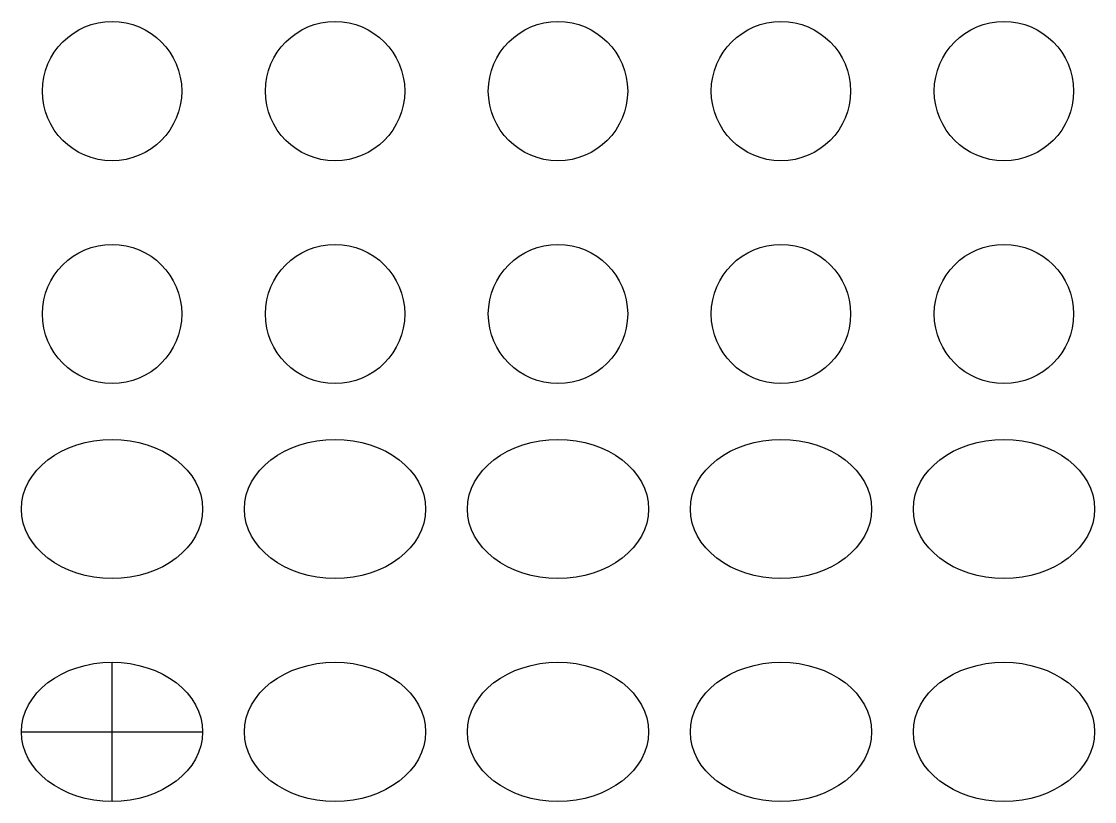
# Model space of a CAD drawing. Header units: millimetres. Extents: x 1.8 to 40.3, y 2.5 to 30.5.
import ezdxf

# ---------------------------------------------------------------- set-up
doc = ezdxf.new("R2010")
doc.units = ezdxf.units.MM
doc.layers.get('0').update_dxf_attribs({"linetype": 'CONTINUOUS'})

msp = doc.modelspace()

# ---------------------------------------------------------------- linework, layer by layer
for p, q in [((5, 2.5), (5, 7.5)), ((1.75, 5), (8.25, 5))]:
    msp.add_line(p, q)
for centre in [(5, 28), (13, 28), (21, 28), (29, 28), (37, 28), (5, 20), (13, 20), (21, 20), (29, 20), (37, 20)]:
    msp.add_circle(centre, 2.5)
for centre in [(5, 13), (13, 13), (21, 13), (29, 13), (37, 13), (5, 5), (13, 5), (21, 5), (29, 5), (37, 5)]:
    msp.add_ellipse(centre, major_axis=(3.25, 0), ratio=0.769231)

doc.saveas('drawing.dxf')
